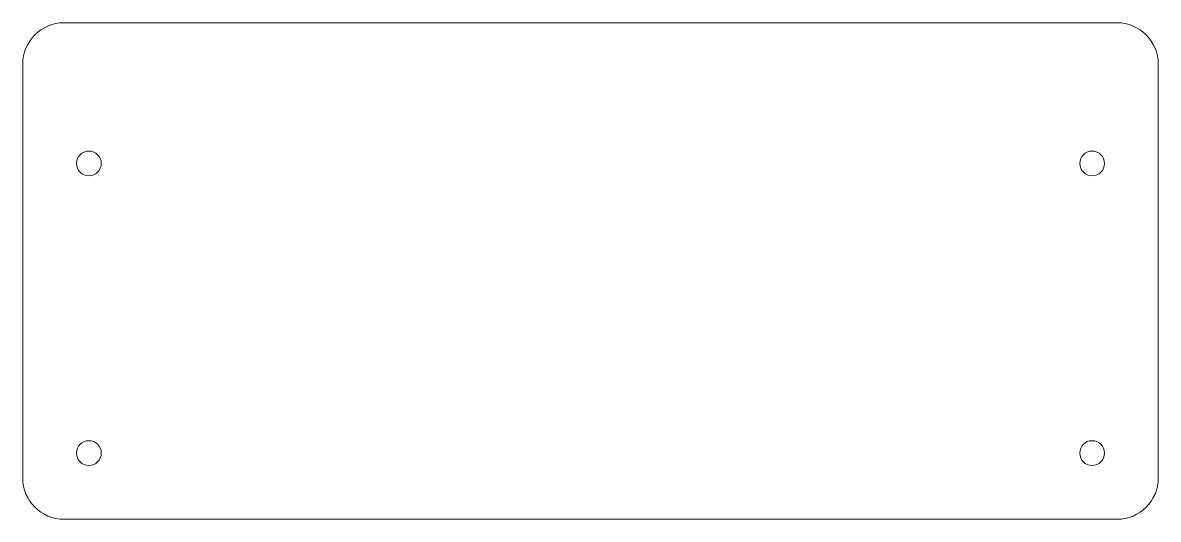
# Model space of a CAD drawing. Header units: millimetres. Extents: x -820 to -682, y 3 to 63.
import ezdxf

# ---------------------------------------------------------------- set-up
doc = ezdxf.new("R2010")
doc.units = ezdxf.units.MM

msp = doc.modelspace()

# ---------------------------------------------------------------- linework, layer by layer
at = {"color": 7, "linetype": 'Continuous', "lineweight": 15}
for p, q in [((-687.3, 62.64), (-814.66, 62.64)), ((-819.66, 57.64), (-819.66, 7.64)), ((-682.3, 7.64), (-682.3, 57.64)), ((-814.66, 2.64), (-687.3, 2.64))]:
    msp.add_line(p, q, dxfattribs=at)
for centre in [(-811.66, 45.64), (-690.3, 45.64), (-811.66, 10.64), (-690.3, 10.64)]:
    msp.add_circle(centre, 1.5, dxfattribs=at)
for centre, start, end in [((-814.66, 57.64), 90, 180), ((-687.3, 57.64), 0, 90), ((-814.66, 7.64), 180, 270), ((-687.3, 7.64), 270, 0)]:
    msp.add_arc(centre, 5, start, end, dxfattribs=at)

doc.saveas('drawing.dxf')
